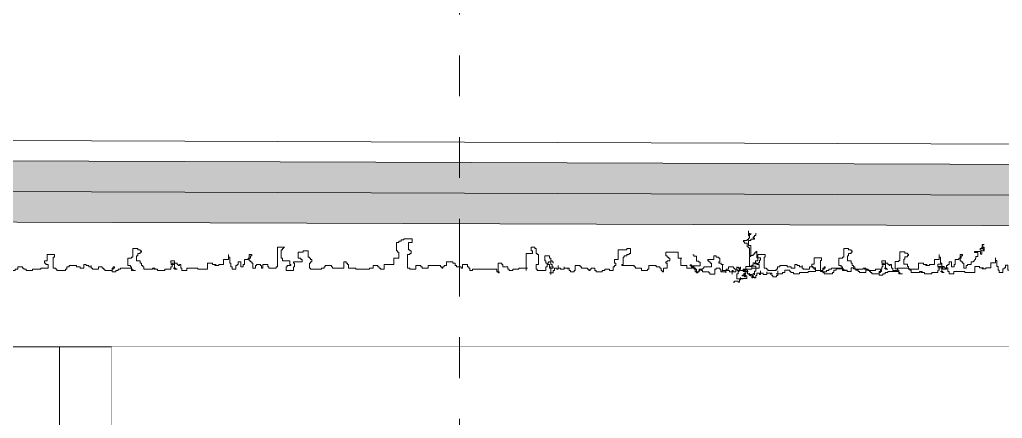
# Model space of a CAD drawing. Header units: metres. Extents: x -8.2 to 55.7, y -13.8 to 30.8.
# Drawn here: x 6.236 to 8.639, y 20.952 to 21.929 of the extents above; entities that cross this region are included whole.
import ezdxf
from ezdxf.enums import TextEntityAlignment as Align

# ---------------------------------------------------------------- set-up
doc = ezdxf.new("R2010")
doc.units = ezdxf.units.M
doc.header["$LTSCALE"] = 0.001
doc.linetypes.add('CENTER', pattern=[50.8, 31.75, -6.35, 6.35, -6.35])
doc.linetypes.add('DIVIDEX2', pattern=[63.5, 25.4, -12.7, 0, -12.7, 0, -12.7])
doc.layers.get('0').update_dxf_attribs({"lineweight": 13, "true_color": 0x000000})
for name, color, linetype, lineweight, true_color in [('Jach-Anotaciones-Hatch-Lum100%', 7, 'Continuous', 13, 0x000000), ('Jach-Anotaciones-Hatch-Lum30%', 7, 'Continuous', 13, 0xb3b3b3), ('Jach-Anotaciones-Hatch-Lum50%', 9, 'Continuous', 13, 0x808080), ('JACH-Anotaciones-Lineas-CORTE', 7, 'DIVIDEX2', 18, 0x000000), ('JACH-Anotaciones-Lineas-CORTE @ 0.075', 7, 'DIVIDEX2', 18, 0x000000), ('JACH-Anotaciones-Lineas-EJES', 7, 'CENTER', 18, 0x666666), ('JACH-Arq-Lineas-Piso', 7, 'Continuous', 13, 0x404040), ('JACH-Arq-Mobiliario01-', 7, 'Continuous', 9, 0x666666), ('JACH-ArqPaisaje-Vegetación', 9, 'Continuous', 13, 0x808080)]:
    doc.layers.add(name, color=color, linetype=linetype, lineweight=lineweight, true_color=true_color)
doc.styles.add('01c-Arial-JACH(3mm)', font='arial.ttf', dxfattribs={"height": 3})

# ---------------------------------------------------------------- blocks, each defined once
blk = doc.blocks.new('A$C686239C3')
at = {"linetype": 'Continuous'}
for p, q in [((0.0533, 3.4619), (0.0533, 3.4299)), ((0.0573, 3.4619), (0.0533, 3.4619)), ((0.0573, 3.4579), (0.0573, 3.4619)), ((0.0343, 3.4336), (0.0343, 3.4456)), ((0.0343, 3.4456), (0.0423, 3.4456)), ((0.0383, 3.4336), (0.0343, 3.4336)), ((0.0383, 3.4296), (0.0383, 3.4336)), ((0.0423, 3.4296), (0.0383, 3.4296)), ((0.0423, 3.4456), (0.0423, 3.4496)), ((0.0423, 3.4496), (0.0463, 3.4496)), ((0.0423, 3.4256), (0.0423, 3.4296)), ((0.0463, 3.4496), (0.0463, 3.4544)), ((0.0463, 3.4544), (0.0509, 3.4544)), ((0.0493, 3.4579), (0.0573, 3.4579)), ((0.0493, 3.4499), (0.0493, 3.4579)), ((0.0533, 3.4299), (0.0653, 3.4299)), ((0.0653, 3.4299), (0.0653, 3.4339)), ((0.0653, 3.4339), (0.0693, 3.4339)), ((0.0693, 3.4419), (0.0853, 3.4419)), ((0.0693, 3.4339), (0.0693, 3.4419)), ((0.0853, 3.4499), (0.0893, 3.4499)), ((0.0853, 3.4419), (0.0853, 3.4499)), ((0.0893, 3.4499), (0.0893, 3.4539)), ((0.0263, 3.3816), (0.0263, 3.3976)), ((0.0263, 3.3976), (0.0303, 3.3976)), ((0.0303, 3.3976), (0.0303, 3.4016)), ((0.0303, 3.4016), (0.0343, 3.4016)), ((0.0343, 3.4016), (0.0343, 3.4216)), ((0.0343, 3.4216), (0.0383, 3.4216)), ((0.0383, 3.4216), (0.0383, 3.4256)), ((0.0383, 3.4256), (0.0423, 3.4256)), ((0.0423, 3.3816), (0.0263, 3.3816)), ((0.0423, 3.3776), (0.0423, 3.3816)), ((0.0463, 3.3776), (0.0423, 3.3776)), ((0.0423, 3.3617), (0.0423, 3.3656)), ((0.0423, 3.3656), (0.0463, 3.3656)), ((0.0463, 3.3656), (0.0463, 3.3776)), ((0.0383, 3.3457), (0.0303, 3.3457)), ((0.0303, 3.3457), (0.0343, 3.3457)), ((0.0343, 3.3577), (0.0343, 3.3617)), ((0.0343, 3.3617), (0.0423, 3.3617)), ((0.0343, 3.3457), (0.0343, 3.3577)), ((0.0343, 3.3577), (0.0383, 3.3577)), ((0.0383, 3.3577), (0.0343, 3.3577)), ((0.0343, 3.3257), (0.0343, 3.3337)), ((0.0343, 3.3337), (0.0383, 3.3337)), ((0.0383, 3.3337), (0.0383, 3.3457)), ((0, 3.3215), (0, 3.3175)), ((0, 3.3175), (0.004, 3.3175)), ((0, 3.3055), (0, 3.3015)), ((0.004, 3.3055), (0, 3.3055)), ((0, 3.3015), (0.008, 3.3015)), ((0.004, 3.3175), (0.004, 3.3055)), ((0.008, 3.3015), (0.008, 3.2975)), ((0.0114, 3.2898), (0.0114, 3.3098)), ((0.0114, 3.3098), (0.0274, 3.3098)), ((0.0383, 3.3257), (0.0263, 3.3257)), ((0.0263, 3.3257), (0.0343, 3.3257)), ((0.0274, 3.3098), (0.0274, 3.3058)), ((0.0274, 3.3058), (0.0394, 3.3058)), ((0.0343, 3.3137), (0.0343, 3.3217)), ((0.0343, 3.3217), (0.0383, 3.3217)), ((0.0423, 3.3137), (0.0343, 3.3137)), ((0.0394, 3.3058), (0.0354, 3.3058)), ((0.0354, 3.3058), (0.0354, 3.3018)), ((0.0354, 3.3018), (0.0474, 3.3018)), ((0.0383, 3.3217), (0.0383, 3.3257)), ((0.0423, 3.3097), (0.0423, 3.3137)), ((0.0503, 3.3097), (0.0423, 3.3097)), ((0.045, 3.2996), (0.045, 3.3029)), ((0.045, 3.3029), (0.0483, 3.3029)), ((0.0474, 3.3018), (0.0474, 3.3058)), ((0.0483, 3.3072), (0.0483, 3.3093)), ((0.0493, 3.3072), (0.0483, 3.3072)), ((0.0483, 3.3029), (0.0483, 3.305)), ((0.0483, 3.305), (0.0493, 3.305)), ((0.0493, 3.305), (0.0493, 3.3072)), ((0.008, 3.2975), (0.016, 3.2975)), ((0.012, 3.2975), (0.012, 3.2776)), ((0.016, 3.2975), (0.012, 3.2975)), ((0.012, 3.2776), (0.0205, 3.2776)), ((0.0235, 3.2844), (0.0177, 3.2844)), ((0.0177, 3.2844), (0.0177, 3.2813)), ((0.0177, 3.2813), (0.0251, 3.2813)), ((0.0205, 3.2776), (0.0205, 3.2924)), ((0.0205, 3.2924), (0.0235, 3.2924)), ((0.0254, 3.2691), (0.0222, 3.2691)), ((0.0222, 3.2691), (0.0222, 3.2669)), ((0.0254, 3.2701), (0.0233, 3.2701)), ((0.0233, 3.2701), (0.0233, 3.2658)), ((0.0235, 3.2924), (0.0235, 3.2844)), ((0.0251, 3.2813), (0.0251, 3.2874)), ((0.0251, 3.2874), (0.0291, 3.2874)), ((0.0286, 3.2712), (0.0254, 3.2712)), ((0.0254, 3.2712), (0.0254, 3.2701)), ((0.0254, 3.2658), (0.0254, 3.2691)), ((0.0393, 3.2755), (0.0275, 3.2755)), ((0.0275, 3.2755), (0.0275, 3.2691)), ((0.0275, 3.2691), (0.0286, 3.2691)), ((0.0286, 3.2691), (0.0286, 3.2712)), ((0.0291, 3.2874), (0.0291, 3.281)), ((0.0291, 3.281), (0.0346, 3.281)), ((0.0346, 3.281), (0.0346, 3.2865)), ((0.0346, 3.2865), (0.0401, 3.2865)), ((0.0375, 3.2892), (0.0356, 3.2892)), ((0.0356, 3.2892), (0.0356, 3.2735)), ((0.0386, 3.2975), (0.0375, 3.2975)), ((0.0375, 3.2975), (0.0397, 3.2975)), ((0.0375, 3.2827), (0.0375, 3.2892)), ((0.0401, 3.2827), (0.0375, 3.2827)), ((0.0386, 3.2932), (0.0386, 3.2975)), ((0.0397, 3.2975), (0.0397, 3.2986)), ((0.0397, 3.2986), (0.044, 3.2986)), ((0.04, 3.2804), (0.04, 3.2764)), ((0.052, 3.2804), (0.04, 3.2804)), ((0.0401, 3.2865), (0.0401, 3.2827)), ((0.044, 3.2986), (0.044, 3.2975)), ((0.044, 3.2975), (0.0493, 3.2975)), ((0.0493, 3.2996), (0.045, 3.2996)), ((0.0493, 3.2975), (0.0493, 3.2996)), ((0.052, 3.2605), (0.052, 3.2804)), ((0.112, 3.2724), (0.112, 3.2684)), ((0.116, 3.2724), (0.112, 3.2724)), ((0.116, 3.2764), (0.116, 3.2724)), ((0.128, 3.2764), (0.116, 3.2764)), ((0.1365, 3.2722), (0.1205, 3.2722)), ((0.1205, 3.2722), (0.1205, 3.2642)), ((0.128, 3.2844), (0.128, 3.2764)), ((0.132, 3.2844), (0.128, 3.2844)), ((0.132, 3.2884), (0.132, 3.2844)), ((0.136, 3.2884), (0.132, 3.2884)), ((0.136, 3.2764), (0.136, 3.2884)), ((0.1399, 3.2764), (0.136, 3.2764)), ((0.1365, 3.2642), (0.1365, 3.2722)), ((0.1399, 3.2724), (0.1399, 3.2764)), ((0.1439, 3.2724), (0.1399, 3.2724)), ((0.1439, 3.2684), (0.1439, 3.2724)), ((0.1519, 3.2724), (0.1519, 3.2684)), ((0.1679, 3.2724), (0.1519, 3.2724)), ((0.0137, 3.2483), (0.0217, 3.2483)), ((0.02, 3.2605), (0.0147, 3.2605)), ((0.0147, 3.2605), (0.0147, 3.2583)), ((0.0147, 3.2583), (0.019, 3.2583)), ((0.0158, 3.253), (0.0147, 3.253)), ((0.0147, 3.253), (0.0147, 3.2508)), ((0.0147, 3.2508), (0.0158, 3.2508)), ((0.019, 3.2551), (0.0158, 3.2551)), ((0.0158, 3.2551), (0.0158, 3.253)), ((0.0158, 3.2508), (0.0158, 3.2487)), ((0.0286, 3.2562), (0.0166, 3.2562)), ((0.0166, 3.2562), (0.0166, 3.2522)), ((0.019, 3.2583), (0.019, 3.2551)), ((0.02, 3.2594), (0.02, 3.2605)), ((0.0243, 3.2594), (0.02, 3.2594)), ((0.0222, 3.2669), (0.0211, 3.2669)), ((0.0211, 3.2669), (0.0211, 3.2648)), ((0.0211, 3.2648), (0.0254, 3.2648)), ((0.0217, 3.2483), (0.0217, 3.2443)), ((0.0217, 3.2443), (0.0297, 3.2443)), ((0.0233, 3.2658), (0.0254, 3.2658)), ((0.0265, 3.2605), (0.0243, 3.2605)), ((0.0243, 3.2605), (0.0243, 3.2594)), ((0.0366, 3.2522), (0.0246, 3.2522)), ((0.0246, 3.2522), (0.0286, 3.2522)), ((0.0254, 3.2648), (0.0254, 3.2605)), ((0.0254, 3.2605), (0.0265, 3.2605)), ((0.0286, 3.2522), (0.0286, 3.2562)), ((0.0297, 3.2443), (0.0297, 3.2363)), ((0.0366, 3.2482), (0.0366, 3.2522)), ((0.0526, 3.2482), (0.0366, 3.2482)), ((0.048, 3.2605), (0.052, 3.2605)), ((0.056, 3.2605), (0.048, 3.2605)), ((0.0526, 3.2682), (0.0526, 3.2482)), ((0.0845, 3.2682), (0.0526, 3.2682)), ((0.056, 3.2565), (0.056, 3.2605)), ((0.064, 3.2565), (0.056, 3.2565)), ((0.06, 3.2525), (0.064, 3.2525)), ((0.06, 3.2405), (0.06, 3.2525)), ((0.064, 3.2405), (0.06, 3.2405)), ((0.064, 3.2525), (0.064, 3.2565)), ((0.064, 3.2365), (0.064, 3.2405)), ((0.08, 3.2445), (0.08, 3.2325)), ((0.1, 3.2445), (0.08, 3.2445)), ((0.0845, 3.2642), (0.0845, 3.2682)), ((0.1205, 3.2642), (0.0845, 3.2642)), ((0.088, 3.2684), (0.088, 3.2565)), ((0.112, 3.2684), (0.088, 3.2684)), ((0.088, 3.2565), (0.092, 3.2565)), ((0.092, 3.2565), (0.092, 3.2525)), ((0.092, 3.2525), (0.096, 3.2525)), ((0.096, 3.2525), (0.096, 3.2485)), ((0.096, 3.2485), (0.1, 3.2485)), ((0.1, 3.2485), (0.1, 3.2445)), ((0.1405, 3.2642), (0.1365, 3.2642)), ((0.1405, 3.2522), (0.1405, 3.2642)), ((0.1445, 3.2522), (0.1405, 3.2522)), ((0.1519, 3.2684), (0.1439, 3.2684)), ((0.1485, 3.2562), (0.1445, 3.2562)), ((0.1445, 3.2562), (0.1445, 3.2522)), ((0.1485, 3.2522), (0.1485, 3.2562)), ((0.1525, 3.2522), (0.1485, 3.2522)), ((0.1605, 3.2682), (0.1525, 3.2682)), ((0.1525, 3.2682), (0.1565, 3.2682)), ((0.1525, 3.2482), (0.1525, 3.2522)), ((0.1605, 3.2482), (0.1525, 3.2482)), ((0.1565, 3.2682), (0.1565, 3.2642)), ((0.1565, 3.2642), (0.1605, 3.2642)), ((0.0297, 3.2363), (0.0257, 3.2363)), ((0.0257, 3.2363), (0.0257, 3.2323)), ((0.0257, 3.2323), (0.0377, 3.2323)), ((0.0297, 3.2243), (0.0257, 3.2243)), ((0.0257, 3.2243), (0.0257, 3.2123)), ((0.0257, 3.2123), (0.0337, 3.2123)), ((0.0377, 3.2323), (0.0297, 3.2323)), ((0.0297, 3.2323), (0.0297, 3.2243)), ((0.0337, 3.2123), (0.0297, 3.2123)), ((0.0297, 3.2123), (0.0297, 3.2003)), ((0.072, 3.2365), (0.064, 3.2365)), ((0.072, 3.2325), (0.072, 3.2365)), ((0.08, 3.2325), (0.072, 3.2325)), ((0.0217, 3.1923), (0.0177, 3.1923)), ((0.0177, 3.1923), (0.0177, 3.1803)), ((0.0177, 3.1803), (0.0217, 3.1803)), ((0.0297, 3.1963), (0.0217, 3.1963)), ((0.0217, 3.1963), (0.0217, 3.1923)), ((0.0217, 3.1803), (0.0217, 3.1763)), ((0.0217, 3.1763), (0.0377, 3.1763)), ((0.0297, 3.2003), (0.0257, 3.2003)), ((0.0257, 3.2003), (0.0297, 3.2003)), ((0.0277, 3.1615), (0.0277, 3.1815)), ((0.0297, 3.2003), (0.0297, 3.1963)), ((0.0277, 3.1615), (0.0317, 3.1615)), ((0.0317, 3.1615), (0.0317, 3.1535)), ((0.0317, 3.1535), (0.0397, 3.1535)), ((0.0397, 3.1535), (0.0397, 3.1375)), ((0.0277, 3.1255), (0.0277, 3.1055)), ((0.0317, 3.1255), (0.0277, 3.1255)), ((0.0317, 3.1335), (0.0317, 3.1255)), ((0.0357, 3.1335), (0.0317, 3.1335)), ((0.0357, 3.1375), (0.0357, 3.1335)), ((0.0397, 3.1375), (0.0357, 3.1375)), ((0.0277, 3.1055), (0.0317, 3.1055)), ((0.0317, 3.1055), (0.0317, 3.0775)), ((0.0317, 3.0775), (0.0357, 3.0775)), ((0.0357, 3.0775), (0.0357, 3.0536)), ((0.0357, 3.0536), (0.0476, 3.0536)), ((0.0476, 3.0616), (0.0516, 3.0616)), ((0.0476, 3.0536), (0.0476, 3.0616)), ((0.0516, 3.0656), (0.0596, 3.0656)), ((0.0516, 3.0616), (0.0516, 3.0656)), ((0.0596, 3.0656), (0.0596, 3.0576)), ((0.0596, 3.0576), (0.0796, 3.0576)), ((0.0796, 3.0576), (0.0796, 3.0336)), ((0.0277, 3.0256), (0.0277, 2.9976)), ((0.0317, 3.0256), (0.0277, 3.0256)), ((0.0317, 3.0296), (0.0317, 3.0256)), ((0.0357, 3.0296), (0.0317, 3.0296)), ((0.0357, 3.0376), (0.0357, 3.0296)), ((0.0716, 3.0376), (0.0357, 3.0376)), ((0.0716, 3.0336), (0.0716, 3.0376)), ((0.0796, 3.0336), (0.0716, 3.0336)), ((0.0277, 2.9976), (0.0317, 2.9976)), ((0.0317, 2.9976), (0.0317, 2.9936)), ((0.0317, 2.9936), (0.0397, 2.9936)), ((0.0397, 2.9936), (0.0397, 2.9856)), ((0.0397, 2.9856), (0.0437, 2.9856)), ((0.0437, 2.9856), (0.0437, 2.9616)), ((0.0357, 2.9496), (0.0357, 2.9376)), ((0.0397, 2.9496), (0.0357, 2.9496)), ((0.0397, 2.9616), (0.0397, 2.9496)), ((0.0437, 2.9616), (0.0397, 2.9616)), ((0.0357, 2.9376), (0.0476, 2.9376)), ((0.0437, 2.9217), (0.0397, 2.9217)), ((0.0397, 2.9217), (0.0397, 2.9137)), ((0.0437, 2.9297), (0.0437, 2.9217)), ((0.0476, 2.9297), (0.0437, 2.9297)), ((0.0476, 2.9376), (0.0476, 2.9297)), ((0.0317, 2.9097), (0.0317, 2.8897)), ((0.0357, 2.9097), (0.0317, 2.9097)), ((0.0317, 2.8897), (0.0397, 2.8897)), ((0.0357, 2.9137), (0.0357, 2.9097)), ((0.0437, 2.9137), (0.0357, 2.9137)), ((0.0397, 2.9137), (0.0437, 2.9137)), ((0.0397, 2.8897), (0.0397, 2.8777)), ((0.0277, 2.8697), (0.0277, 2.8457)), ((0.0317, 2.8697), (0.0277, 2.8697)), ((0.0317, 2.8737), (0.0317, 2.8697)), ((0.0357, 2.8737), (0.0317, 2.8737)), ((0.0357, 2.8777), (0.0357, 2.8737)), ((0.0397, 2.8777), (0.0357, 2.8777)), ((0.0237, 2.8457), (0.0237, 2.8337)), ((0.0317, 2.8457), (0.0237, 2.8457)), ((0.0237, 2.8337), (0.0277, 2.8337)), ((0.0277, 2.8457), (0.0357, 2.8457)), ((0.0277, 2.8337), (0.0277, 2.8257)), ((0.0277, 2.8257), (0.0317, 2.8257)), ((0.0317, 2.8417), (0.0317, 2.8457)), ((0.0397, 2.8417), (0.0317, 2.8417)), ((0.0317, 2.8257), (0.0317, 2.8177)), ((0.0357, 2.8457), (0.0357, 2.8377)), ((0.0357, 2.8377), (0.0397, 2.8377)), ((0.0397, 2.8377), (0.0397, 2.8417)), ((0.0317, 2.8177), (0.0357, 2.8177)), ((0.0357, 2.8177), (0.0357, 2.7818)), ((0.0437, 2.7938), (0.0676, 2.7938)), ((0.0437, 2.7858), (0.0437, 2.7938)), ((0.0676, 2.7938), (0.0676, 2.7818)), ((0.0277, 2.7818), (0.0277, 2.7698)), ((0.0357, 2.7818), (0.0277, 2.7818)), ((0.0277, 2.7778), (0.0317, 2.7778)), ((0.0277, 2.7698), (0.0277, 2.7778)), ((0.0317, 2.7818), (0.0397, 2.7818)), ((0.0317, 2.7778), (0.0317, 2.7818)), ((0.0397, 2.7858), (0.0437, 2.7858)), ((0.0397, 2.7818), (0.0397, 2.7858)), ((0.0596, 2.7658), (0.0596, 2.7538)), ((0.0756, 2.7658), (0.0596, 2.7658)), ((0.0676, 2.7818), (0.0716, 2.7818)), ((0.0716, 2.7818), (0.0716, 2.7778)), ((0.0716, 2.7778), (0.0995, 2.7778)), ((0.0756, 2.7618), (0.0756, 2.7658)), ((0.0836, 2.7618), (0.0756, 2.7618)), ((0.0836, 2.7538), (0.0836, 2.7618)), ((0.0955, 2.7618), (0.0955, 2.7538)), ((0.0995, 2.7618), (0.0955, 2.7618)), ((0.0995, 2.7778), (0.0995, 2.7618)), ((0.0317, 2.7418), (0.0317, 2.7138)), ((0.0397, 2.7418), (0.0317, 2.7418)), ((0.0397, 2.7458), (0.0397, 2.7418)), ((0.0437, 2.7458), (0.0397, 2.7458)), ((0.0437, 2.7498), (0.0437, 2.7458)), ((0.0516, 2.7498), (0.0437, 2.7498)), ((0.0516, 2.7538), (0.0516, 2.7498)), ((0.0596, 2.7538), (0.0516, 2.7538)), ((0.0875, 2.7538), (0.0836, 2.7538)), ((0.0875, 2.7498), (0.0875, 2.7538)), ((0.0915, 2.7498), (0.0875, 2.7498)), ((0.0915, 2.7538), (0.0915, 2.7498)), ((0.0955, 2.7538), (0.0915, 2.7538)), ((0.0277, 2.6978), (0.0277, 2.6739)), ((0.0317, 2.6978), (0.0277, 2.6978)), ((0.0317, 2.7138), (0.0357, 2.7138)), ((0.0317, 2.7098), (0.0317, 2.7058)), ((0.0357, 2.7098), (0.0317, 2.7098)), ((0.0317, 2.7098), (0.0357, 2.7098)), ((0.0317, 2.7058), (0.0317, 2.7098)), ((0.0317, 2.7058), (0.0317, 2.6978)), ((0.0357, 2.7058), (0.0317, 2.7058)), ((0.0357, 2.7138), (0.0357, 2.7098)), ((0.0357, 2.7098), (0.0357, 2.7058)), ((0.0277, 2.6739), (0.0317, 2.6739)), ((0.0317, 2.6739), (0.0317, 2.6539)), ((0.0317, 2.6539), (0.0397, 2.6539)), ((0.0317, 2.6419), (0.0317, 2.6339)), ((0.0357, 2.6419), (0.0317, 2.6419)), ((0.0317, 2.6379), (0.0357, 2.6379)), ((0.0317, 2.6339), (0.0317, 2.6379)), ((0.0357, 2.6459), (0.0357, 2.6419)), ((0.0357, 2.6419), (0.0357, 2.6459)), ((0.0357, 2.6419), (0.0476, 2.6419)), ((0.0357, 2.6379), (0.0357, 2.6419)), ((0.0516, 2.6419), (0.0357, 2.6419)), ((0.0397, 2.6539), (0.0397, 2.6499)), ((0.0397, 2.6499), (0.0476, 2.6499)), ((0.0437, 2.6299), (0.0437, 2.6259)), ((0.0476, 2.6299), (0.0437, 2.6299)), ((0.0476, 2.6539), (0.0476, 2.6499)), ((0.0476, 2.6499), (0.0476, 2.6539)), ((0.0476, 2.6499), (0.0516, 2.6499)), ((0.0476, 2.6419), (0.0476, 2.6499)), ((0.0476, 2.6499), (0.0516, 2.6499)), ((0.0476, 2.6339), (0.0476, 2.6299)), ((0.0516, 2.6339), (0.0476, 2.6339)), ((0.0516, 2.6539), (0.0596, 2.6539)), ((0.0516, 2.6499), (0.0516, 2.6539)), ((0.0516, 2.6499), (0.0516, 2.6419)), ((0.0516, 2.6419), (0.0516, 2.6339)), ((0.0596, 2.6419), (0.0516, 2.6419)), ((0.0596, 2.6539), (0.0596, 2.6419)), ((0.0277, 2.6179), (0.0277, 2.6019)), ((0.0357, 2.6179), (0.0277, 2.6179)), ((0.0277, 2.6019), (0.0357, 2.6019)), ((0.0357, 2.6219), (0.0357, 2.6179)), ((0.0476, 2.6219), (0.0357, 2.6219)), ((0.0357, 2.6019), (0.0357, 2.5659)), ((0.0437, 2.6259), (0.0476, 2.6259)), ((0.0476, 2.6259), (0.0476, 2.6219)), ((0.0317, 2.5659), (0.0317, 2.534)), ((0.0357, 2.5659), (0.0317, 2.5659)), ((0.0317, 2.534), (0.0516, 2.534)), ((0.0516, 2.534), (0.0516, 2.518)), ((0.0437, 2.51), (0.0437, 2.498)), ((0.0476, 2.51), (0.0437, 2.51)), ((0.0476, 2.518), (0.0476, 2.506)), ((0.0516, 2.518), (0.0476, 2.518)), ((0.0476, 2.506), (0.0476, 2.51)), ((0.0437, 2.498), (0.0476, 2.498)), ((0.0476, 2.498), (0.0476, 2.482)), ((0.0476, 2.482), (0.0636, 2.482)), ((0.0636, 2.482), (0.0636, 2.466)), ((0.0317, 2.454), (0.0317, 2.442)), ((0.0397, 2.454), (0.0317, 2.454)), ((0.0317, 2.442), (0.0437, 2.442)), ((0.0397, 2.458), (0.0397, 2.454)), ((0.0516, 2.458), (0.0397, 2.458)), ((0.0437, 2.442), (0.0437, 2.438)), ((0.0437, 2.438), (0.0476, 2.438)), ((0.0476, 2.438), (0.0476, 2.434)), ((0.0516, 2.462), (0.0516, 2.458)), ((0.0716, 2.462), (0.0516, 2.462)), ((0.0636, 2.466), (0.0796, 2.466)), ((0.0716, 2.466), (0.0716, 2.462)), ((0.0796, 2.466), (0.0716, 2.466)), ((0.0397, 2.426), (0.0397, 2.418)), ((0.0556, 2.426), (0.0397, 2.426)), ((0.0397, 2.418), (0.0476, 2.418)), ((0.0476, 2.434), (0.0556, 2.434)), ((0.0476, 2.418), (0.0476, 2.4141)), ((0.0476, 2.4141), (0.0636, 2.4141)), ((0.0556, 2.434), (0.0556, 2.426)), ((0.0636, 2.4141), (0.0636, 2.4021)), ((0.0357, 2.3861), (0.0357, 2.3781)), ((0.0516, 2.3861), (0.0357, 2.3861)), ((0.0357, 2.3781), (0.0437, 2.3781)), ((0.0437, 2.3781), (0.0437, 2.3741)), ((0.0437, 2.3741), (0.0476, 2.3741)), ((0.0476, 2.3741), (0.0476, 2.3621)), ((0.0516, 2.3901), (0.0516, 2.3861)), ((0.0556, 2.3901), (0.0516, 2.3901)), ((0.0556, 2.3941), (0.0556, 2.3901)), ((0.0596, 2.3941), (0.0556, 2.3941)), ((0.0596, 2.3981), (0.0596, 2.3941)), ((0.0796, 2.3981), (0.0596, 2.3981)), ((0.0636, 2.4021), (0.0676, 2.4021)), ((0.0676, 2.4021), (0.0676, 2.3941)), ((0.0676, 2.3941), (0.0756, 2.3941)), ((0.0756, 2.3941), (0.0756, 2.3901)), ((0.0756, 2.3901), (0.0796, 2.3901)), ((0.0796, 2.3901), (0.0796, 2.3981)), ((0.0357, 2.3581), (0.0357, 2.3541)), ((0.0437, 2.3581), (0.0357, 2.3581)), ((0.0357, 2.3541), (0.0476, 2.3541)), ((0.0437, 2.3621), (0.0437, 2.3581)), ((0.0476, 2.3621), (0.0437, 2.3621)), ((0.0476, 2.3541), (0.0476, 2.3381)), ((0.0357, 2.3341), (0.0357, 2.3101)), ((0.0397, 2.3341), (0.0357, 2.3341)), ((0.0357, 2.3101), (0.0397, 2.3101)), ((0.0397, 2.3381), (0.0397, 2.3341)), ((0.0476, 2.3381), (0.0397, 2.3381)), ((0.0397, 2.3101), (0.0397, 2.3061)), ((0.0277, 2.2782), (0.0277, 2.2542)), ((0.0397, 2.2782), (0.0277, 2.2782)), ((0.0397, 2.3061), (0.1035, 2.3061)), ((0.0397, 2.2742), (0.0397, 2.2782)), ((0.0596, 2.2901), (0.0596, 2.2662)), ((0.0676, 2.2901), (0.0596, 2.2901)), ((0.0676, 2.2941), (0.0676, 2.2901)), ((0.0955, 2.2941), (0.0676, 2.2941)), ((0.0955, 2.2901), (0.0955, 2.2941)), ((0.0995, 2.2901), (0.0955, 2.2901)), ((0.0995, 2.2862), (0.0995, 2.2901)), ((0.1035, 2.2862), (0.0995, 2.2862)), ((0.1035, 2.3061), (0.1035, 2.2822)), ((0.1035, 2.2822), (0.1035, 2.2862)), ((0.0277, 2.2542), (0.0397, 2.2542)), ((0.0437, 2.2742), (0.0397, 2.2742)), ((0.0397, 2.2542), (0.0397, 2.2502)), ((0.0397, 2.2502), (0.0516, 2.2502)), ((0.0437, 2.2622), (0.0437, 2.2742)), ((0.0476, 2.2622), (0.0437, 2.2622)), ((0.0476, 2.2662), (0.0476, 2.2622)), ((0.0596, 2.2662), (0.0476, 2.2662)), ((0.0516, 2.2542), (0.0556, 2.2542)), ((0.0516, 2.2502), (0.0516, 2.2542)), ((0.0556, 2.2542), (0.0556, 2.2262)), ((0.0556, 2.2262), (0.0636, 2.2262)), ((0.0636, 2.2302), (0.0676, 2.2302)), ((0.0636, 2.2262), (0.0636, 2.2302)), ((0.0676, 2.2382), (0.0875, 2.2382)), ((0.0676, 2.2302), (0.0676, 2.2382)), ((0.0875, 2.2382), (0.0875, 2.2222)), ((0.0875, 2.2222), (0.0915, 2.2222)), ((0.0915, 2.2222), (0.0915, 2.2062)), ((0.0317, 2.1982), (0.0317, 2.1622)), ((0.0357, 2.1982), (0.0317, 2.1982)), ((0.0357, 2.2022), (0.0357, 2.1982)), ((0.0516, 2.2022), (0.0357, 2.2022)), ((0.0516, 2.1982), (0.0516, 2.2022)), ((0.0556, 2.1982), (0.0516, 2.1982)), ((0.0556, 2.1942), (0.0556, 2.1982)), ((0.0636, 2.1942), (0.0556, 2.1942)), ((0.0636, 2.1982), (0.0636, 2.1942)), ((0.0676, 2.1982), (0.0636, 2.1982)), ((0.0676, 2.2022), (0.0676, 2.1982)), ((0.0716, 2.2022), (0.0676, 2.2022)), ((0.0716, 2.2062), (0.0716, 2.2022)), ((0.0915, 2.2062), (0.0716, 2.2062)), ((0.0317, 2.1622), (0.0357, 2.1622)), ((0.0357, 2.1622), (0.0357, 2.1543)), ((0.0357, 2.1543), (0.0397, 2.1543)), ((0.0397, 2.1543), (0.0397, 2.1503)), ((0.0397, 2.1503), (0.0437, 2.1503)), ((0.0437, 2.1503), (0.0437, 2.1303)), ((0.0357, 2.1263), (0.0357, 2.0903)), ((0.0397, 2.1263), (0.0357, 2.1263)), ((0.0397, 2.1303), (0.0397, 2.1263)), ((0.0437, 2.1303), (0.0397, 2.1303)), ((0.0357, 2.0903), (0.0556, 2.0903)), ((0.0556, 2.0903), (0.0556, 2.0823)), ((0.0357, 2.0743), (0.0357, 2.0503)), ((0.0476, 2.0743), (0.0357, 2.0743)), ((0.0476, 2.0783), (0.0476, 2.0743)), ((0.0516, 2.0783), (0.0476, 2.0783)), ((0.0516, 2.0823), (0.0516, 2.0783)), ((0.0556, 2.0823), (0.0516, 2.0823)), ((0.0317, 2.0503), (0.0317, 2.0064)), ((0.0357, 2.0503), (0.0317, 2.0503)), ((0.0317, 2.0064), (0.0357, 2.0064)), ((0.0357, 2.0064), (0.0357, 1.9944)), ((0.0357, 1.9944), (0.0437, 1.9944)), ((0.0437, 1.9944), (0.0437, 1.9784)), ((0.0317, 1.9704), (0.0317, 1.9584)), ((0.0357, 1.9704), (0.0317, 1.9704)), ((0.0317, 1.9584), (0.0476, 1.9584)), ((0.0357, 1.9744), (0.0357, 1.9704)), ((0.0397, 1.9744), (0.0357, 1.9744)), ((0.0397, 1.9784), (0.0397, 1.9744)), ((0.0437, 1.9784), (0.0397, 1.9784)), ((0.0476, 1.9584), (0.0476, 1.9264)), ((0.0476, 1.9264), (0.0676, 1.9264)), ((0.0676, 1.9264), (0.0676, 1.9104)), ((0.0676, 1.9104), (0.0875, 1.9104)), ((0.0875, 1.9144), (0.0915, 1.9144)), ((0.0875, 1.9104), (0.0875, 1.9144)), ((0.0915, 1.9184), (0.1195, 1.9184)), ((0.0915, 1.9144), (0.0915, 1.9184)), ((0.1195, 1.9184), (0.1195, 1.9104)), ((0.1195, 1.9104), (0.1235, 1.9104)), ((0.1235, 1.9104), (0.1235, 1.9024)), ((0.1235, 1.9024), (0.1274, 1.9024)), ((0.1274, 1.9024), (0.1274, 1.8945)), ((0.1274, 1.8945), (0.1314, 1.8945)), ((0.1314, 1.8945), (0.1314, 1.8665)), ((0.0317, 1.8745), (0.0317, 1.8545)), ((0.0357, 1.8745), (0.0317, 1.8745)), ((0.0357, 1.8825), (0.0357, 1.8745)), ((0.0796, 1.8825), (0.0357, 1.8825)), ((0.0796, 1.8745), (0.0796, 1.8825)), ((0.0836, 1.8745), (0.0796, 1.8745)), ((0.0836, 1.8705), (0.0836, 1.8745)), ((0.0915, 1.8705), (0.0836, 1.8705)), ((0.0915, 1.8745), (0.0915, 1.8705)), ((0.0955, 1.8745), (0.0915, 1.8745)), ((0.0955, 1.8785), (0.0955, 1.8745)), ((0.1195, 1.8785), (0.0955, 1.8785)), ((0.1195, 1.8665), (0.1195, 1.8785)), ((0.1314, 1.8665), (0.1195, 1.8665)), ((0.0317, 1.8545), (0.0437, 1.8545)), ((0.0357, 1.8345), (0.0357, 1.8145)), ((0.0397, 1.8345), (0.0357, 1.8345)), ((0.0397, 1.8385), (0.0397, 1.8345)), ((0.0437, 1.8385), (0.0397, 1.8385)), ((0.0437, 1.8545), (0.0437, 1.8385)), ((0.0357, 1.8145), (0.0437, 1.8145)), ((0.0437, 1.8145), (0.0437, 1.7745)), ((0.0357, 1.7705), (0.0357, 1.7666)), ((0.0397, 1.7705), (0.0357, 1.7705)), ((0.0357, 1.7666), (0.0397, 1.7666)), ((0.0397, 1.7745), (0.0397, 1.7705)), ((0.0437, 1.7745), (0.0397, 1.7745)), ((0.0397, 1.7666), (0.0397, 1.7626)), ((0.0397, 1.7626), (0.0437, 1.7626)), ((0.0437, 1.7626), (0.0437, 1.7546)), ((0.0437, 1.7546), (0.0556, 1.7546)), ((0.0516, 1.7346), (0.0516, 1.7266)), ((0.0556, 1.7346), (0.0516, 1.7346)), ((0.0556, 1.7546), (0.0556, 1.7346)), ((0.0357, 1.7066), (0.0357, 1.7026)), ((0.0397, 1.7066), (0.0357, 1.7066)), ((0.0357, 1.7026), (0.0476, 1.7026)), ((0.0397, 1.7226), (0.0397, 1.7066)), ((0.0397, 1.7186), (0.0397, 1.7226)), ((0.0397, 1.7226), (0.0397, 1.7186)), ((0.0437, 1.7226), (0.0397, 1.7226)), ((0.0437, 1.7266), (0.0437, 1.7226)), ((0.0516, 1.7266), (0.0437, 1.7266)), ((0.0476, 1.7026), (0.0476, 1.6866)), ((0.0277, 1.6786), (0.0277, 1.6706)), ((0.0357, 1.6786), (0.0277, 1.6786)), ((0.0277, 1.6706), (0.0317, 1.6706)), ((0.0317, 1.6706), (0.0317, 1.5907)), ((0.0357, 1.6826), (0.0357, 1.6786)), ((0.0397, 1.6826), (0.0357, 1.6826)), ((0.0397, 1.6866), (0.0397, 1.6826)), ((0.0476, 1.6866), (0.0397, 1.6866)), ((0.0197, 1.5867), (0.0516, 1.5867)), ((0.0197, 1.5827), (0.0197, 1.5867)), ((0.0237, 1.5827), (0.0197, 1.5827)), ((0.0237, 1.5907), (0.0237, 1.5827)), ((0.0317, 1.5907), (0.0237, 1.5907)), ((0.0397, 1.5707), (0.0397, 1.5547)), ((0.0476, 1.5707), (0.0397, 1.5707)), ((0.0476, 1.5747), (0.0476, 1.5707)), ((0.0516, 1.5747), (0.0476, 1.5747)), ((0.0516, 1.5867), (0.0516, 1.5747)), ((0.0277, 1.5507), (0.0277, 1.5387)), ((0.0317, 1.5507), (0.0277, 1.5507)), ((0.0277, 1.5387), (0.0317, 1.5387)), ((0.0317, 1.5547), (0.0317, 1.5507)), ((0.0397, 1.5547), (0.0317, 1.5547)), ((0.0317, 1.5387), (0.0317, 1.5187)), ((0.0317, 1.5187), (0.0357, 1.5187)), ((0.0357, 1.5187), (0.0357, 1.4908)), ((0.0277, 1.4948), (0.0836, 1.4948)), ((0.0357, 1.4948), (0.0277, 1.4948)), ((0.0357, 1.4908), (0.0357, 1.4948)), ((0.0836, 1.4948), (0.0836, 1.4748)), ((0.0836, 1.4748), (0.0915, 1.4748)), ((0.0915, 1.4788), (0.1035, 1.4788)), ((0.0915, 1.4748), (0.0915, 1.4788)), ((0.1035, 1.4788), (0.1035, 1.4668)), ((0.0277, 1.4588), (0.0277, 1.4308)), ((0.0317, 1.4588), (0.0277, 1.4588)), ((0.0317, 1.4628), (0.0317, 1.4588)), ((0.0476, 1.4628), (0.0317, 1.4628)), ((0.0476, 1.4548), (0.0476, 1.4628)), ((0.0796, 1.4548), (0.0476, 1.4548)), ((0.0796, 1.4588), (0.0796, 1.4548)), ((0.0836, 1.4588), (0.0796, 1.4588)), ((0.0836, 1.4628), (0.0836, 1.4588)), ((0.0995, 1.4628), (0.0836, 1.4628)), ((0.0995, 1.4668), (0.0995, 1.4628)), ((0.1035, 1.4668), (0.0995, 1.4668)), ((0.0148, 1.4143), (0.0411, 1.4143)), ((0.0197, 1.4188), (0.0197, 1.4068)), ((0.0277, 1.4308), (0.0397, 1.4308)), ((0.0357, 1.4188), (0.0476, 1.4188)), ((0.0357, 1.4068), (0.0357, 1.4188)), ((0.0397, 1.4308), (0.0397, 1.4268)), ((0.0397, 1.4268), (0.0516, 1.4268)), ((0.0397, 1.4108), (0.0397, 1.4068)), ((0.0476, 1.4108), (0.0397, 1.4108)), ((0.0476, 1.4268), (0.0516, 1.4268)), ((0.0476, 1.4188), (0.0476, 1.4268)), ((0.0476, 1.4148), (0.0476, 1.4108)), ((0.0556, 1.4148), (0.0476, 1.4148)), ((0.0516, 1.4308), (0.0596, 1.4308)), ((0.0516, 1.4268), (0.0516, 1.4308)), ((0.0516, 1.4268), (0.0516, 1.4228)), ((0.0516, 1.4228), (0.0556, 1.4228)), ((0.0556, 1.4228), (0.0556, 1.4148)), ((0.0556, 1.4108), (0.0556, 1.4068)), ((0.0596, 1.4108), (0.0556, 1.4108)), ((0.0596, 1.4348), (0.0756, 1.4348)), ((0.0596, 1.4308), (0.0596, 1.4348)), ((0.0596, 1.4148), (0.0596, 1.4108)), ((0.0676, 1.4148), (0.0596, 1.4148)), ((0.0676, 1.4188), (0.0676, 1.4148)), ((0.0756, 1.4188), (0.0676, 1.4188)), ((0.0756, 1.4348), (0.0756, 1.4188)), ((0.0197, 1.4068), (0.0277, 1.4068)), ((0.0277, 1.4068), (0.0277, 1.4028)), ((0.0277, 1.4028), (0.0357, 1.4028)), ((0.0357, 1.3948), (0.0317, 1.3948)), ((0.0317, 1.3948), (0.0317, 1.3908)), ((0.0317, 1.3908), (0.0437, 1.3908)), ((0.0357, 1.3828), (0.0317, 1.3828)), ((0.0317, 1.3828), (0.0317, 1.3709)), ((0.0397, 1.4068), (0.0357, 1.4068)), ((0.0357, 1.4028), (0.0357, 1.3948)), ((0.0437, 1.3908), (0.0357, 1.3908)), ((0.0357, 1.3908), (0.0357, 1.3828)), ((0.0556, 1.4068), (0.0516, 1.4068)), ((0.0277, 1.3509), (0.0237, 1.3509)), ((0.0237, 1.3509), (0.0237, 1.3389)), ((0.0357, 1.3549), (0.0277, 1.3549)), ((0.0277, 1.3549), (0.0277, 1.3509)), ((0.0317, 1.3709), (0.0397, 1.3709)), ((0.0357, 1.3589), (0.0317, 1.3589)), ((0.0317, 1.3589), (0.0357, 1.3589)), ((0.0397, 1.3709), (0.0357, 1.3709)), ((0.0357, 1.3709), (0.0357, 1.3589)), ((0.0357, 1.3589), (0.0357, 1.3549)), ((0.0237, 1.3389), (0.0277, 1.3389)), ((0.0277, 1.3389), (0.0277, 1.3349)), ((0.0277, 1.3349), (0.0437, 1.3349)), ((0.0397, 1.3149), (0.0357, 1.3149)), ((0.0357, 1.3149), (0.0357, 1.2949)), ((0.0437, 1.3189), (0.0397, 1.3189)), ((0.0397, 1.3189), (0.0397, 1.3149)), ((0.0437, 1.3349), (0.0437, 1.3189)), ((0.0317, 1.2909), (0.0277, 1.2909)), ((0.0277, 1.2909), (0.0277, 1.2869)), ((0.0277, 1.2869), (0.0317, 1.2869)), ((0.0357, 1.2949), (0.0317, 1.2949)), ((0.0317, 1.2949), (0.0317, 1.2909)), ((0.0317, 1.2869), (0.0317, 1.2829)), ((0.0317, 1.2829), (0.0357, 1.2829)), ((0.0357, 1.2829), (0.0357, 1.2709)), ((0.0277, 1.2669), (0.0237, 1.2669)), ((0.0237, 1.2669), (0.0237, 1.247)), ((0.0357, 1.2709), (0.0277, 1.2709)), ((0.0277, 1.2709), (0.0277, 1.2669)), ((0.0237, 1.247), (0.0277, 1.247)), ((0.0277, 1.247), (0.0277, 1.239)), ((0.0277, 1.239), (0.0317, 1.239)), ((0.0317, 1.223), (0.0277, 1.223)), ((0.0277, 1.223), (0.0277, 1.211)), ((0.0317, 1.239), (0.0317, 1.223)), ((0.0277, 1.211), (0.0397, 1.211)), ((0.0397, 1.211), (0.0397, 1.207)), ((0.0397, 1.207), (0.0437, 1.207)), ((0.0437, 1.207), (0.0437, 1.203)), ((0.0437, 1.203), (0.0516, 1.203)), ((0.0516, 1.203), (0.0516, 1.207)), ((0.0516, 1.207), (0.0636, 1.207)), ((0.0636, 1.207), (0.0636, 1.195)), ((0.0636, 1.195), (0.0955, 1.195)), ((0.0955, 1.195), (0.0955, 1.167)), ((0.0476, 1.183), (0.0437, 1.183)), ((0.0437, 1.183), (0.0437, 1.143)), ((0.0476, 1.179), (0.0476, 1.183)), ((0.0716, 1.179), (0.0476, 1.179)), ((0.0716, 1.175), (0.0716, 1.179)), ((0.0756, 1.175), (0.0716, 1.175)), ((0.0756, 1.167), (0.0756, 1.175)), ((0.0796, 1.167), (0.0756, 1.167)), ((0.0796, 1.159), (0.0796, 1.167)), ((0.0836, 1.159), (0.0796, 1.159)), ((0.0836, 1.155), (0.0836, 1.159)), ((0.0995, 1.155), (0.0836, 1.155)), ((0.0955, 1.167), (0.0995, 1.167)), ((0.0995, 1.167), (0.0995, 1.155)), ((0.0397, 1.139), (0.0357, 1.139)), ((0.0357, 1.139), (0.0357, 1.119)), ((0.0437, 1.143), (0.0397, 1.143)), ((0.0397, 1.143), (0.0397, 1.139)), ((0.0357, 1.119), (0.0277, 1.119)), ((0.0277, 1.119), (0.0277, 1.0991)), ((0.0277, 1.0991), (0.0317, 1.0991)), ((0.0317, 1.0991), (0.0317, 1.0951)), ((0.0317, 1.0951), (0.0437, 1.0951)), ((0.0437, 1.0951), (0.0437, 1.0711)), ((0.0397, 1.0591), (0.0357, 1.0591)), ((0.0357, 1.0591), (0.0357, 1.0551)), ((0.0437, 1.0711), (0.0397, 1.0711)), ((0.0397, 1.0711), (0.0397, 1.0591)), ((0.0277, 1.0511), (0.0237, 1.0511)), ((0.0237, 1.0511), (0.0237, 1.0471)), ((0.0237, 1.0471), (0.0357, 1.0471)), ((0.0357, 1.0551), (0.0277, 1.0551)), ((0.0277, 1.0551), (0.0277, 1.0511)), ((0.0357, 1.0471), (0.0357, 1.0351)), ((0.0357, 1.0351), (0.0516, 1.0351)), ((0.0516, 1.0351), (0.0516, 1.0391)), ((0.0516, 1.0391), (0.0556, 1.0391)), ((0.0556, 1.0391), (0.0556, 1.0351)), ((0.0556, 1.0351), (0.0596, 1.0351)), ((0.0596, 1.0351), (0.0596, 1.0271)), ((0.0596, 1.0271), (0.0676, 1.0271)), ((0.0676, 1.0271), (0.0676, 1.0311)), ((0.0676, 1.0311), (0.0716, 1.0311)), ((0.0716, 1.0311), (0.0716, 1.0351)), ((0.0716, 1.0351), (0.0756, 1.0351)), ((0.0756, 1.0351), (0.0756, 1.0391)), ((0.0756, 1.0391), (0.0875, 1.0391)), ((0.0875, 1.0391), (0.0875, 0.9991)), ((0.0875, 0.9991), (0.0676, 0.9991)), ((0.0676, 0.9991), (0.0676, 0.9872)), ((0.0437, 0.9712), (0.0357, 0.9712)), ((0.0357, 0.9712), (0.0357, 0.9552)), ((0.0676, 0.9911), (0.0437, 0.9911)), ((0.0437, 0.9911), (0.0437, 0.9712)), ((0.0676, 0.9872), (0.0676, 0.9911)), ((0.0317, 0.9392), (0.0197, 0.9392)), ((0.0197, 0.9392), (0.0197, 0.9352)), ((0.0197, 0.9352), (0.0237, 0.9352)), ((0.0237, 0.9352), (0.0237, 0.9312)), ((0.0237, 0.9312), (0.0317, 0.9312)), ((0.0357, 0.9432), (0.0317, 0.9432)), ((0.0317, 0.9432), (0.0317, 0.9392)), ((0.0317, 0.9312), (0.0317, 0.9192)), ((0.0357, 0.9552), (0.0397, 0.9552)), ((0.0397, 0.9472), (0.0357, 0.9472)), ((0.0357, 0.9472), (0.0357, 0.9432)), ((0.0397, 0.9552), (0.0397, 0.9472)), ((0.0317, 0.9192), (0.0357, 0.9192)), ((0.0357, 0.9192), (0.0357, 0.9152)), ((0.0357, 0.9152), (0.0397, 0.9152)), ((0.0397, 0.9152), (0.0397, 0.8912)), ((0.0556, 0.8952), (0.0556, 0.8992)), ((0.0556, 0.8992), (0.0596, 0.8992)), ((0.0596, 0.8992), (0.0596, 0.9032)), ((0.0596, 0.9032), (0.0636, 0.9032)), ((0.0636, 0.9032), (0.0636, 0.8832)), ((0.0397, 0.8912), (0.0516, 0.8912)), ((0.0516, 0.8912), (0.0516, 0.8952)), ((0.0516, 0.8952), (0.0556, 0.8952)), ((0.0556, 0.8672), (0.0516, 0.8672)), ((0.0516, 0.8672), (0.0516, 0.8592)), ((0.0556, 0.8632), (0.0556, 0.8672)), ((0.0636, 0.8832), (0.0756, 0.8832)), ((0.0716, 0.8672), (0.0676, 0.8672)), ((0.0676, 0.8672), (0.0676, 0.8632)), ((0.0756, 0.8752), (0.0716, 0.8752)), ((0.0716, 0.8752), (0.0716, 0.8672)), ((0.0756, 0.8832), (0.0756, 0.8752)), ((0.0476, 0.8553), (0.0277, 0.8553)), ((0.0277, 0.8553), (0.0277, 0.8433)), ((0.0277, 0.8433), (0.0317, 0.8433)), ((0.0317, 0.8433), (0.0317, 0.8353)), ((0.0317, 0.8353), (0.0397, 0.8353)), ((0.0397, 0.8353), (0.0397, 0.8193)), ((0.0516, 0.8592), (0.0476, 0.8592)), ((0.0476, 0.8592), (0.0476, 0.8513)), ((0.0476, 0.8513), (0.0476, 0.8553)), ((0.0676, 0.8632), (0.0556, 0.8632)), ((0.0317, 0.8073), (0.0277, 0.8073)), ((0.0277, 0.8073), (0.0277, 0.7873)), ((0.0357, 0.8153), (0.0317, 0.8153)), ((0.0317, 0.8153), (0.0317, 0.8073)), ((0.0397, 0.8193), (0.0357, 0.8193)), ((0.0357, 0.8193), (0.0357, 0.8153)), ((0.0277, 0.7873), (0.0317, 0.7873)), ((0.0317, 0.7873), (0.0317, 0.7593)), ((0.0317, 0.7593), (0.0357, 0.7593)), ((0.0357, 0.7593), (0.0357, 0.7353)), ((0.0476, 0.7353), (0.0476, 0.7433)), ((0.0476, 0.7433), (0.0516, 0.7433)), ((0.0516, 0.7433), (0.0516, 0.7473)), ((0.0516, 0.7473), (0.0596, 0.7473)), ((0.0596, 0.7473), (0.0596, 0.7393)), ((0.0596, 0.7393), (0.0796, 0.7393)), ((0.0796, 0.7393), (0.0796, 0.7154)), ((0.0317, 0.7074), (0.0277, 0.7074)), ((0.0277, 0.7074), (0.0277, 0.6794)), ((0.0357, 0.7114), (0.0317, 0.7114)), ((0.0317, 0.7114), (0.0317, 0.7074)), ((0.0357, 0.7353), (0.0476, 0.7353)), ((0.0716, 0.7194), (0.0357, 0.7194)), ((0.0357, 0.7194), (0.0357, 0.7114)), ((0.0716, 0.7154), (0.0716, 0.7194)), ((0.0796, 0.7154), (0.0716, 0.7154)), ((0.0277, 0.6794), (0.0317, 0.6794)), ((0.0317, 0.6794), (0.0317, 0.6754)), ((0.0317, 0.6754), (0.0397, 0.6754)), ((0.0397, 0.6754), (0.0397, 0.6674)), ((0.0397, 0.6674), (0.0437, 0.6674)), ((0.0437, 0.6434), (0.0397, 0.6434)), ((0.0397, 0.6434), (0.0397, 0.6314)), ((0.0437, 0.6674), (0.0437, 0.6434)), ((0.0397, 0.6314), (0.0357, 0.6314)), ((0.0357, 0.6314), (0.0357, 0.6194)), ((0.0357, 0.6194), (0.0476, 0.6194)), ((0.0476, 0.6114), (0.0437, 0.6114)), ((0.0437, 0.6114), (0.0437, 0.6034)), ((0.0476, 0.6194), (0.0476, 0.6114)), ((0.0357, 0.5915), (0.0317, 0.5915)), ((0.0317, 0.5915), (0.0317, 0.5715)), ((0.0437, 0.5955), (0.0357, 0.5955)), ((0.0357, 0.5955), (0.0357, 0.5915)), ((0.0437, 0.6034), (0.0397, 0.6034)), ((0.0397, 0.6034), (0.0397, 0.5955)), ((0.0397, 0.5955), (0.0437, 0.5955)), ((0.0317, 0.5515), (0.0277, 0.5515)), ((0.0277, 0.5515), (0.0277, 0.5275)), ((0.0317, 0.5715), (0.0397, 0.5715)), ((0.0357, 0.5555), (0.0317, 0.5555)), ((0.0317, 0.5555), (0.0317, 0.5515)), ((0.0397, 0.5595), (0.0357, 0.5595)), ((0.0357, 0.5595), (0.0357, 0.5555)), ((0.0397, 0.5715), (0.0397, 0.5595)), ((0.0317, 0.5275), (0.0237, 0.5275)), ((0.0237, 0.5275), (0.0237, 0.5155)), ((0.0237, 0.5155), (0.0277, 0.5155)), ((0.0277, 0.5275), (0.0357, 0.5275)), ((0.0277, 0.5155), (0.0277, 0.5075)), ((0.0317, 0.5235), (0.0317, 0.5275)), ((0.0397, 0.5235), (0.0317, 0.5235)), ((0.0357, 0.5275), (0.0357, 0.5195)), ((0.0357, 0.5195), (0.0397, 0.5195)), ((0.0397, 0.5195), (0.0397, 0.5235)), ((0.0277, 0.5075), (0.0317, 0.5075)), ((0.0317, 0.5075), (0.0317, 0.4995)), ((0.0317, 0.4995), (0.0357, 0.4995)), ((0.0357, 0.4995), (0.0357, 0.4636)), ((0.0357, 0.4636), (0.0277, 0.4636)), ((0.0277, 0.4636), (0.0277, 0.4516)), ((0.0277, 0.4516), (0.0277, 0.4596)), ((0.0277, 0.4596), (0.0317, 0.4596)), ((0.0317, 0.4596), (0.0317, 0.4636)), ((0.0317, 0.4636), (0.0397, 0.4636)), ((0.0397, 0.4636), (0.0397, 0.4676)), ((0.0397, 0.4676), (0.0437, 0.4676)), ((0.0437, 0.4676), (0.0437, 0.4755)), ((0.0437, 0.4755), (0.0676, 0.4755)), ((0.0676, 0.4755), (0.0676, 0.4636)), ((0.0676, 0.4636), (0.0716, 0.4636)), ((0.0716, 0.4636), (0.0716, 0.4596)), ((0.0716, 0.4596), (0.0995, 0.4596)), ((0.0995, 0.4596), (0.0995, 0.4436)), ((0.0397, 0.4236), (0.0317, 0.4236)), ((0.0317, 0.4236), (0.0317, 0.3956)), ((0.0437, 0.4276), (0.0397, 0.4276)), ((0.0397, 0.4276), (0.0397, 0.4236)), ((0.0516, 0.4316), (0.0437, 0.4316)), ((0.0437, 0.4316), (0.0437, 0.4276)), ((0.0596, 0.4356), (0.0516, 0.4356)), ((0.0516, 0.4356), (0.0516, 0.4316)), ((0.0756, 0.4476), (0.0596, 0.4476)), ((0.0596, 0.4476), (0.0596, 0.4356)), ((0.0756, 0.4436), (0.0756, 0.4476)), ((0.0836, 0.4436), (0.0756, 0.4436)), ((0.0836, 0.4356), (0.0836, 0.4436)), ((0.0875, 0.4356), (0.0836, 0.4356)), ((0.0875, 0.4316), (0.0875, 0.4356)), ((0.0915, 0.4316), (0.0875, 0.4316)), ((0.0955, 0.4356), (0.0915, 0.4356)), ((0.0915, 0.4356), (0.0915, 0.4316)), ((0.0995, 0.4436), (0.0955, 0.4436)), ((0.0955, 0.4436), (0.0955, 0.4356)), ((0.0317, 0.3956), (0.0357, 0.3956)), ((0.0357, 0.3916), (0.0317, 0.3916)), ((0.0317, 0.3916), (0.0317, 0.3876)), ((0.0317, 0.3876), (0.0317, 0.3916)), ((0.0317, 0.3916), (0.0357, 0.3916)), ((0.0357, 0.3876), (0.0317, 0.3876)), ((0.0317, 0.3876), (0.0317, 0.3796)), ((0.0357, 0.3956), (0.0357, 0.3916)), ((0.0357, 0.3916), (0.0357, 0.3876)), ((0.0317, 0.3796), (0.0277, 0.3796)), ((0.0277, 0.3796), (0.0277, 0.3556)), ((0.0277, 0.3556), (0.0317, 0.3556)), ((0.0317, 0.3556), (0.0317, 0.3357)), ((0.0317, 0.3357), (0.0397, 0.3357)), ((0.0357, 0.3237), (0.0317, 0.3237)), ((0.0317, 0.3237), (0.0317, 0.3157)), ((0.0357, 0.3237), (0.0357, 0.3277)), ((0.0357, 0.3277), (0.0357, 0.3237)), ((0.0516, 0.3237), (0.0357, 0.3237)), ((0.0357, 0.3197), (0.0357, 0.3237)), ((0.0357, 0.3237), (0.0476, 0.3237)), ((0.0397, 0.3357), (0.0397, 0.3317)), ((0.0397, 0.3317), (0.0476, 0.3317)), ((0.0476, 0.3317), (0.0476, 0.3357)), ((0.0476, 0.3357), (0.0476, 0.3317)), ((0.0476, 0.3317), (0.0516, 0.3317)), ((0.0476, 0.3237), (0.0476, 0.3317)), ((0.0476, 0.3317), (0.0516, 0.3317)), ((0.0516, 0.3317), (0.0516, 0.3357)), ((0.0516, 0.3357), (0.0596, 0.3357)), ((0.0516, 0.3317), (0.0516, 0.3237)), ((0.0596, 0.3237), (0.0516, 0.3237)), ((0.0516, 0.3237), (0.0516, 0.3157)), ((0.0596, 0.3357), (0.0596, 0.3237)), ((0.0357, 0.2997), (0.0277, 0.2997)), ((0.0277, 0.2997), (0.0277, 0.2837)), ((0.0317, 0.3157), (0.0317, 0.3197)), ((0.0317, 0.3197), (0.0357, 0.3197)), ((0.0476, 0.3037), (0.0357, 0.3037)), ((0.0357, 0.3037), (0.0357, 0.2997)), ((0.0476, 0.3117), (0.0437, 0.3117)), ((0.0437, 0.3117), (0.0437, 0.3077)), ((0.0437, 0.3077), (0.0476, 0.3077)), ((0.0516, 0.3157), (0.0476, 0.3157)), ((0.0476, 0.3157), (0.0476, 0.3117)), ((0.0476, 0.3077), (0.0476, 0.3037)), ((0.0277, 0.2837), (0.0357, 0.2837)), ((0.0357, 0.2837), (0.0357, 0.2477)), ((0.0357, 0.2477), (0.0317, 0.2477)), ((0.0317, 0.2477), (0.0317, 0.2157)), ((0.0317, 0.2157), (0.0516, 0.2157)), ((0.0516, 0.1998), (0.0476, 0.1998)), ((0.0476, 0.1998), (0.0476, 0.1878)), ((0.0516, 0.2157), (0.0516, 0.1998)), ((0.0476, 0.1918), (0.0437, 0.1918)), ((0.0437, 0.1918), (0.0437, 0.1798)), ((0.0437, 0.1798), (0.0476, 0.1798)), ((0.0476, 0.1878), (0.0476, 0.1918)), ((0.0476, 0.1798), (0.0476, 0.1638)), ((0.0476, 0.1638), (0.0636, 0.1638)), ((0.0636, 0.1638), (0.0636, 0.1478)), ((0.0397, 0.1358), (0.0317, 0.1358)), ((0.0317, 0.1358), (0.0317, 0.1238)), ((0.0516, 0.1398), (0.0397, 0.1398)), ((0.0397, 0.1398), (0.0397, 0.1358)), ((0.0716, 0.1438), (0.0516, 0.1438)), ((0.0516, 0.1438), (0.0516, 0.1398)), ((0.0636, 0.1478), (0.0796, 0.1478)), ((0.0796, 0.1478), (0.0716, 0.1478)), ((0.0716, 0.1478), (0.0716, 0.1438)), ((0.0317, 0.1238), (0.0437, 0.1238)), ((0.0556, 0.1078), (0.0397, 0.1078)), ((0.0397, 0.1078), (0.0397, 0.0998)), ((0.0397, 0.0998), (0.0476, 0.0998)), ((0.0437, 0.1238), (0.0437, 0.1198)), ((0.0437, 0.1198), (0.0476, 0.1198)), ((0.0476, 0.1198), (0.0476, 0.1158)), ((0.0476, 0.1158), (0.0556, 0.1158)), ((0.0476, 0.0998), (0.0476, 0.0958)), ((0.0556, 0.1158), (0.0556, 0.1078)), ((0.0516, 0.0679), (0.0357, 0.0679)), ((0.0357, 0.0679), (0.0357, 0.0599)), ((0.0476, 0.0958), (0.0636, 0.0958)), ((0.0556, 0.0719), (0.0516, 0.0719)), ((0.0516, 0.0719), (0.0516, 0.0679)), ((0.0596, 0.0759), (0.0556, 0.0759)), ((0.0556, 0.0759), (0.0556, 0.0719)), ((0.0796, 0.0798), (0.0596, 0.0798)), ((0.0596, 0.0798), (0.0596, 0.0759)), ((0.0636, 0.0958), (0.0636, 0.0838)), ((0.0636, 0.0838), (0.0676, 0.0838)), ((0.0676, 0.0838), (0.0676, 0.0759)), ((0.0676, 0.0759), (0.0756, 0.0759)), ((0.0756, 0.0759), (0.0756, 0.0719)), ((0.0756, 0.0719), (0.0796, 0.0719)), ((0.0796, 0.0719), (0.0796, 0.0798)), ((0.0357, 0.0599), (0.0437, 0.0599)), ((0.0437, 0.0599), (0.0437, 0.0559)), ((0.0437, 0.0559), (0.0476, 0.0559)), ((0.0476, 0.0559), (0.0476, 0.0439)), ((0.0476, 0.0439), (0.0556, 0.0439)), ((0.0556, 0.0439), (0.0556, 0.0362)), ((0.0556, 0.0362), (0.0583, 0.0362)), ((0.0583, 0.0362), (0.0583, 0.0342)), ((0.0583, 0.0342), (0.0611, 0.0342)), ((0.0611, 0.0342), (0.0611, 0.0323)), ((0.0611, 0.0323), (0.064, 0.0323)), ((0.064, 0.0323), (0.064, 0.0302)), ((0.0864, 0.0226), (0.0864, 0.0335)), ((0.0864, 0.0335), (0.0892, 0.0335)), ((0.0892, 0.0335), (0.0892, 0.0134)), ((0.064, 0.0302), (0.0678, 0.0302)), ((0.0678, 0.0302), (0.0678, 0.0285)), ((0.0678, 0.0285), (0.0733, 0.0285)), ((0.0733, 0.0285), (0.0733, 0.0226)), ((0.0733, 0.0226), (0.0864, 0.0226)), ((0.0892, 0.0134), (0.0809, 0.0134)), ((0.0809, 0.0134), (0.0809, 0.0092)), ((0.0809, 0.0092), (0.0942, 0.0092)), ((0.0993, 0.0052), (0.0921, 0.0052)), ((0.0921, 0.0052), (0.0921, 0.0012)), ((0.0921, 0.0012), (0.1039, 0.0012)), ((0.0942, 0.0092), (0.0942, 0.0149)), ((0.0942, 0.0149), (0.0993, 0.0149)), ((0.0993, 0.0149), (0.0993, 0.0052)), ((0.102, 0.005), (0.102, 0.0089)), ((0.102, 0.0089), (0.1054, 0.0089)), ((0.1039, 0.005), (0.102, 0.005)), ((0.1039, 0.0012), (0.1039, 0.005)), ((0.1054, 0.0089), (0.1054, 0.0053)), ((0.1054, 0.0053), (0.1093, 0.0053)), ((0.1093, 0.0053), (0.1093, 0.0081)), ((0.1093, 0.0081), (0.1123, 0.0081)), ((0.1123, 0.0081), (0.1123, 0.0016))]:
    blk.add_line(p, q, dxfattribs=at)
blk = doc.blocks.new('*U94')
at = {"linetype": 'DIVIDEX2', "lineweight": 0, "ltscale": 100}
blk.add_lwpolyline([(-810.476, 0), (-344.582, 0)], dxfattribs=at)
at = {"lineweight": 0, "ltscale": 100, "style": '01c-Arial-JACH(3mm)'}
for tag, p in [('JACH-SECCIONMURO', (-815.976, 2.109)), ('NO.DEPLANO', (-815.976, -1.994))]:
    blk.add_attdef(tag, text='', height=3, dxfattribs=at).set_placement(p, align=Align.MIDDLE_CENTER)
blk = doc.blocks.new('*U140')
at = {"layer": 'JACH-Anotaciones-Lineas-CORTE @ 0.075', "xscale": -0.075, "yscale": 0.075, "zscale": 0.075, "rotation": 90}
blk.add_blockref('*U94', (7.3115, -31.0582), dxfattribs=at)

msp = doc.modelspace()

# ---------------------------------------------------------------- hatches: boundary and pattern name
at = {"layer": 'Jach-Anotaciones-Hatch-Lum30%', "ltscale": 100}
msp.add_hatch(color=256, dxfattribs=at).paths.add_polyline_path([(24.6609, 21.519), (0.0848, 21.6041), (0.0842, 21.4541), (24.6609, 21.3689)])
at = {"layer": 'Jach-Anotaciones-Hatch-Lum50%', "ltscale": 100}
h = msp.add_hatch(dxfattribs=at)
h.set_pattern_fill('AR-BRSTD', color=256, scale=0.002, angle=90, double=1)
h.set_pattern_definition([(90, (-0.1698, -5e-15), (-0.1354836, 8e-18), []), (180, (-0.1698, -5e-15), (-0.1354836, -0.2032), [0.1354836, -0.1354836])])
h.paths.add_polyline_path([(6.0107, 21.1279), (10.5598, 21.1279), (10.562, 18.1398), (12.4609, 18.14), (12.4609, 20.64), (15.4609, 20.64), (15.4609, 18.14), (17.2609, 18.14), (17.2609, 20.64), (20.3609, 20.64), (20.3609, 18.14), (21.9609, 18.14), (21.9609, 6.775), (6.0107, 6.775)])

# ---------------------------------------------------------------- linework, layer by layer
at = {"layer": 'Jach-Anotaciones-Hatch-Lum100%', "ltscale": 100}
msp.add_lwpolyline([(24.6609, 21.519), (0.0848, 21.6041), (0.0842, 21.4541), (24.6609, 21.3689)], close=True, dxfattribs=at)
at = {"layer": 'JACH-Anotaciones-Lineas-EJES', "ltscale": 100}
msp.add_lwpolyline([(-4.3309, 21.5445), (52.1472, 21.3476)], dxfattribs=at)
at = {"layer": 'JACH-Arq-Lineas-Piso'}
msp.add_lwpolyline([(0.085, 21.6541), (44.72, 21.4985), (44.6706, 0), (0, 0)], close=True, dxfattribs=at)
at = {"layer": 'JACH-Arq-Lineas-Piso', "ltscale": 100}
msp.add_lwpolyline([(6.0107, 21.1279), (10.6609, 21.1279), (10.6609, 18.14), (12.4609, 18.14), (12.4609, 20.64), (15.4609, 20.64), (15.4609, 18.14), (17.2609, 18.14), (17.2609, 20.64), (20.3609, 20.64), (20.3609, 18.14), (21.9609, 18.14), (21.9609, 6.775), (6.0107, 6.775)], close=True, dxfattribs=at)
at = {"layer": 'JACH-Arq-Mobiliario01-', "lineweight": 0, "ltscale": 100}
msp.add_lwpolyline([(6.4609, 20.1279), (6.4609, 21.1279), (10.6609, 21.1279), (10.6609, 18.1779), (9.6609, 18.1779), (9.6609, 20.1279)], close=True, dxfattribs=at)

# ---------------------------------------------------------------- block references
at = {"layer": 'JACH-ArqPaisaje-Vegetación', "xscale": 0.75, "yscale": 0.75, "zscale": 0.75, "rotation": 89.99999999999999}
for p in [(8.5961, 21.2938), (10.4725, 21.2857)]:
    msp.add_blockref('A$C686239C3', p, dxfattribs=at)

# ---------------------------------------------------------------- next in the draw order: wipeouts: each hides what was drawn before it
at = {"lineweight": 0}
msp.add_wipeout([(6.4609, 21.1279), (10.6609, 21.1279), (10.6609, 18.1779), (9.6609, 18.1779), (9.6609, 20.1279), (6.4609, 20.1279)], dxfattribs=at).dxf.layer = 'JACH-Arq-Mobiliario01-'

# ---------------------------------------------------------------- next in the draw order: block references
at = {"layer": 'JACH-Anotaciones-Lineas-CORTE'}
msp.add_blockref('*U140', (0, 0), dxfattribs=at)

doc.saveas('drawing.dxf')
